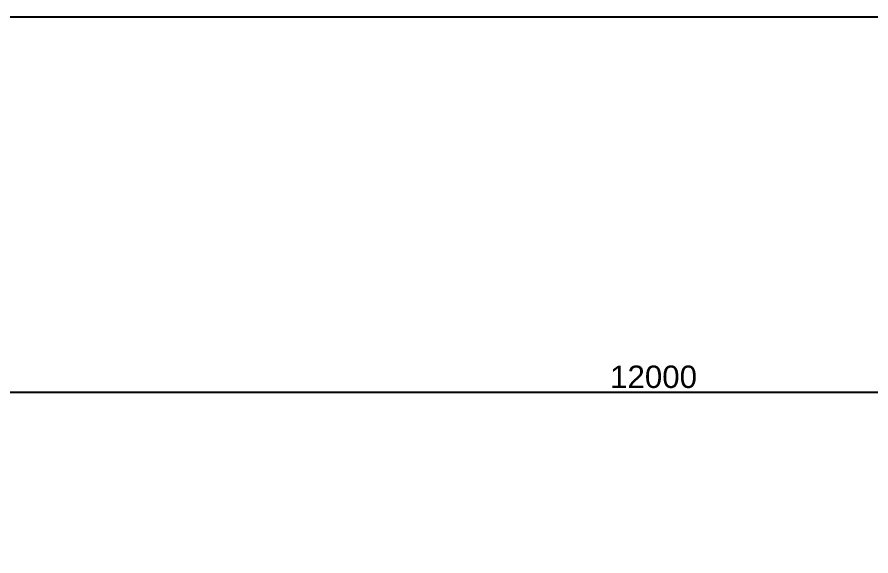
# Model space of a CAD drawing. Header units: millimetres. Extents: x 663313 to 1226001, y 1431724 to 1620898.
# Drawn here: x 699670 to 705395, y 1522210 to 1525819 of the extents above; entities that cross this region are included whole.
import ezdxf

# ---------------------------------------------------------------- set-up
doc = ezdxf.new("R2010")
doc.units = ezdxf.units.MM
for name, color, linetype in [('000 - D I M', 7, 'Continuous'), ('_PP-Dim', 7, 'Continuous'), ('DIM', 7, 'Continuous')]:
    doc.layers.add(name, color=color, linetype=linetype)
doc.styles.add('FAMELINE_FOR_CKST', font='arial.ttf')
doc.dimstyles.new('FAMELINE-CKST_C-C', dxfattribs={"dimtxt": 0.3, "dimasz": 0.15, "dimexe": 0.1, "dimexo": 0.1, "dimgap": 0.05, "dimtad": 1, "dimzin": 0, "dimdsep": 46, "dimtxsty": 'FAMELINE_FOR_CKST', "dimblk": 'ORIGIN', "dimblk1": 'ORIGIN', "dimblk2": 'ORIGIN', "dimsah": 1, "dimcen": 0.1, "dimdle": 0.1, "dimclrd": 7, "dimclre": 7, "dimclrt": 7, "dimadec": 0, "dimazin": 0, "dimtfac": 1, "dimtix": 1, "dimtmove": 2, "dimatfit": 3, "dimfxl": 1, "dimtolj": 1, "dimtzin": 0, "dimlwd": -1, "dimlwe": -1, "dimarcsym": 0})

# ---------------------------------------------------------------- blocks, each defined once
blk = doc.blocks.new('_Origin')
at = {"color": 7, "linetype": 'ByBlock', "lineweight": -2}
blk.add_line((0, 0), (-1, 0), dxfattribs=at)
blk.add_circle((0, 0), 0.5, dxfattribs=at)
blk = doc.blocks.new('*D4827')
at = {"layer": '000 - D I M', "color": 7, "transparency": 16777216}
for p, q in [((0, 1050), (0, 1331.2)), ((12000, 1049.7), (12000, 1331.2)), ((75, 1281.2), (11925, 1281.2))]:
    blk.add_line(p, q, dxfattribs=at)
at = {"layer": 'Defpoints', "color": 7, "transparency": 16777216}
for p in [(12000, 1281.2), (0, 1000), (12000, 999.7)]:
    blk.add_point(p, dxfattribs=at)
at = {"layer": '000 - D I M', "color": 7, "transparency": 16777216, "xscale": 75, "yscale": 75, "zscale": 75, "rotation": 180}
blk.add_blockref('_Origin', (0, 1281.2), dxfattribs=at)
at = {"layer": '000 - D I M', "color": 7, "transparency": 16777216, "xscale": 75, "yscale": 75, "zscale": 75}
blk.add_blockref('_Origin', (12000, 1281.2), dxfattribs=at)
at = {"layer": '000 - D I M', "color": 7, "transparency": 16777216, "insert": (6000, 1382.8), "char_height": 150, "attachment_point": 5, "style": 'FAMELINE_FOR_CKST'}
blk.add_mtext('\\A1;12000', dxfattribs=at)
blk = doc.blocks.new('W-1-PP18-ST_ENT4_REV00_20260531-225107_LOPF_DIMS')
at = {"layer": '000 - D I M', "color": 7}
dim = blk.add_linear_dim(base=(12000, 1281.2), p1=(0, 1000), p2=(12000, 999.7), angle=180, dimstyle='FAMELINE-CKST_C-C', override={"dimscale": 500, "dimdec": 0, "dimlfac": 1, "dimclrd": 7, "dimclre": 7, "dimclrt": 7}, dxfattribs=at)
dim.commit()
dim.dimension.update_dxf_attribs({"geometry": '*D4827', "text_midpoint": (6000, 1382.8)})

msp = doc.modelspace()

# ---------------------------------------------------------------- linework, layer by layer
at = {"layer": '_PP-Dim', "color": 7}
msp.add_lwpolyline([(687862.5634, 1505819.1136), (726612.5634, 1505819.1136), (726612.5634, 1525819.1136), (687862.5634, 1525819.1136)], close=True, dxfattribs=at)

# ---------------------------------------------------------------- block references
at = {"layer": 'DIM', "color": 7}
msp.add_blockref('W-1-PP18-ST_ENT4_REV00_20260531-225107_LOPF_DIMS', (697937.9499, 1522025.7857), dxfattribs=at)
msp.add_blockref('W-1-PP18-ST_ENT4_REV00_20260531-225107_LOPF_DIMS', (697937.9499, 1522025.7857), dxfattribs=at)

doc.saveas('drawing.dxf')
